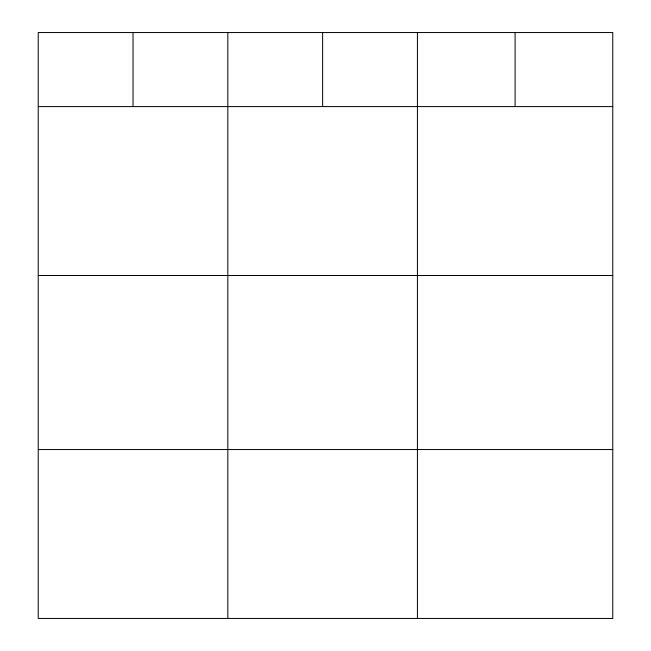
<?xml version="1.0" encoding="UTF-8"?>
<svg xmlns="http://www.w3.org/2000/svg" width="651" height="651" viewBox="0 0 651 651"><rect width="100%" height="100%" fill="white"/><g stroke="black" fill="none" stroke-linecap="round" stroke-linejoin="round"><path stroke-width="0.98" d="M612.77 106.593L612.77 618.45L38.23 618.45L38.23 32.55L612.77 32.55L612.77 106.593L38.23 106.593M38.23 275.503L612.77 275.503M38.23 449.54L612.77 449.54M515.104 32.55L515.104 106.593M417.429 32.55L417.429 618.45M322.627 32.55L322.627 106.593M227.826 32.55L227.826 618.45M133.024 32.55L133.024 106.593"/></g></svg>
